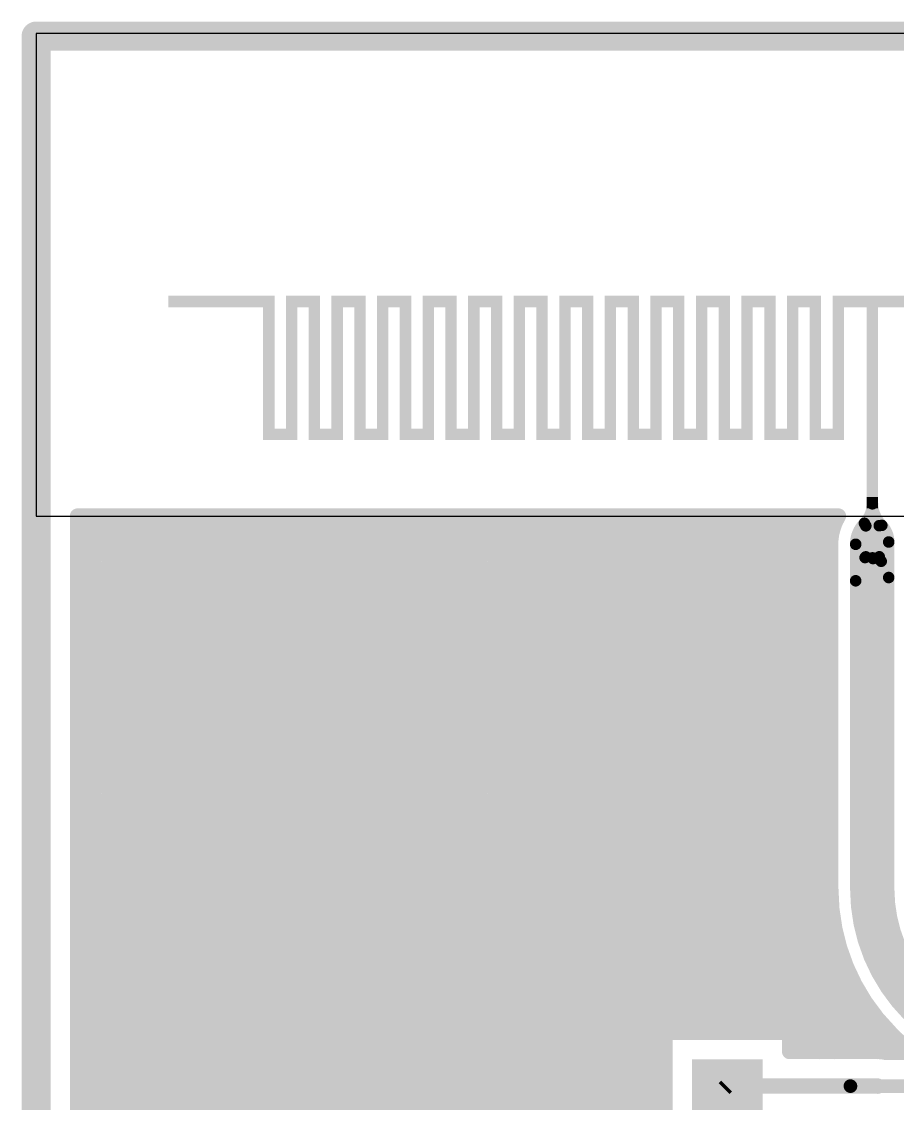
# Model space of a CAD drawing. Header units: inches. Extents: x 0 to 226, y 0 to 70.
# Drawn here: x 147.01 to 158.55, y 10.76 to 25.01 of the extents above; entities that cross this region are included whole.
import ezdxf

# ---------------------------------------------------------------- set-up
doc = ezdxf.new("R2010")
doc.units = ezdxf.units.IN
for name, color, linetype in [('Keep-Out Layer', 6, 'Continuous'), ('Multi-Layer', 9, 'Continuous'), ('Top Layer', 1, 'Continuous')]:
    doc.layers.add(name, color=color, linetype=linetype)

msp = doc.modelspace()

# ---------------------------------------------------------------- hatches: boundary and pattern name
at = {"layer": 'Top Layer'}
for points in [[(150.343, 21.4), (148.943, 21.4), (148.943, 21.25), (150.343, 21.25)], [(150.343, 21.4), (150.193, 21.4), (150.193, 19.5), (150.343, 19.5)], [(150.643, 21.4), (150.493, 21.4), (150.493, 19.5), (150.643, 19.5)], [(150.943, 21.4), (150.493, 21.4), (150.493, 21.25), (150.943, 21.25)], [(150.943, 21.4), (150.793, 21.4), (150.793, 19.5), (150.943, 19.5)], [(151.243, 21.4), (151.093, 21.4), (151.093, 19.5), (151.243, 19.5)], [(151.543, 21.4), (151.093, 21.4), (151.093, 21.25), (151.543, 21.25)], [(151.543, 21.4), (151.393, 21.4), (151.393, 19.5), (151.543, 19.5)], [(151.843, 21.4), (151.693, 21.4), (151.693, 19.5), (151.843, 19.5)], [(152.143, 21.4), (151.693, 21.4), (151.693, 21.25), (152.143, 21.25)], [(152.143, 21.4), (151.993, 21.4), (151.993, 19.5), (152.143, 19.5)], [(152.443, 21.4), (152.293, 21.4), (152.293, 19.5), (152.443, 19.5)], [(152.743, 21.4), (152.293, 21.4), (152.293, 21.25), (152.743, 21.25)], [(152.743, 21.4), (152.593, 21.4), (152.593, 19.5), (152.743, 19.5)], [(153.043, 21.4), (152.893, 21.4), (152.893, 19.5), (153.043, 19.5)], [(153.343, 21.4), (152.893, 21.4), (152.893, 21.25), (153.343, 21.25)], [(153.343, 21.4), (153.193, 21.4), (153.193, 19.5), (153.343, 19.5)], [(153.643, 21.4), (153.493, 21.4), (153.493, 19.5), (153.643, 19.5)], [(153.943, 21.4), (153.493, 21.4), (153.493, 21.25), (153.943, 21.25)], [(153.943, 21.4), (153.793, 21.4), (153.793, 19.5), (153.943, 19.5)], [(154.243, 21.4), (154.093, 21.4), (154.093, 19.5), (154.243, 19.5)], [(154.543, 21.4), (154.093, 21.4), (154.093, 21.25), (154.543, 21.25)], [(154.543, 21.4), (154.393, 21.4), (154.393, 19.5), (154.543, 19.5)], [(154.843, 21.4), (154.693, 21.4), (154.693, 19.5), (154.843, 19.5)], [(155.143, 21.4), (154.693, 21.4), (154.693, 21.25), (155.143, 21.25)], [(155.143, 21.4), (154.993, 21.4), (154.993, 19.5), (155.143, 19.5)], [(155.443, 21.4), (155.293, 21.4), (155.293, 19.5), (155.443, 19.5)], [(155.743, 21.4), (155.293, 21.4), (155.293, 21.25), (155.743, 21.25)], [(155.743, 21.4), (155.593, 21.4), (155.593, 19.5), (155.743, 19.5)], [(156.043, 21.4), (155.893, 21.4), (155.893, 19.5), (156.043, 19.5)], [(156.343, 21.4), (155.893, 21.4), (155.893, 21.25), (156.343, 21.25)], [(156.343, 21.4), (156.193, 21.4), (156.193, 19.5), (156.343, 19.5)], [(156.943, 21.4), (156.493, 21.4), (156.493, 21.25), (156.943, 21.25)], [(156.643, 21.4), (156.493, 21.4), (156.493, 19.5), (156.643, 19.5)], [(156.943, 21.4), (156.793, 21.4), (156.793, 19.5), (156.943, 19.5)], [(157.543, 21.4), (157.093, 21.4), (157.093, 21.25), (157.543, 21.25)], [(157.243, 21.4), (157.093, 21.4), (157.093, 19.5), (157.243, 19.5)], [(157.543, 21.4), (157.393, 21.4), (157.393, 19.5), (157.543, 19.5)], [(158.143, 21.4), (157.693, 21.4), (157.693, 21.25), (158.143, 21.25)], [(157.843, 21.4), (157.693, 21.4), (157.693, 19.5), (157.843, 19.5)], [(158.893, 21.25), (158.893, 21.4), (158.143, 21.4), (158.143, 21.25)], [(158.293, 21.4), (158.143, 21.4), (158.143, 18.6), (158.293, 18.6)], [(150.643, 19.65), (150.193, 19.65), (150.193, 19.5), (150.643, 19.5)], [(151.243, 19.65), (150.793, 19.65), (150.793, 19.5), (151.243, 19.5)], [(151.843, 19.65), (151.393, 19.65), (151.393, 19.5), (151.843, 19.5)], [(152.443, 19.65), (151.993, 19.65), (151.993, 19.5), (152.443, 19.5)], [(153.043, 19.65), (152.593, 19.65), (152.593, 19.5), (153.043, 19.5)], [(153.643, 19.65), (153.193, 19.65), (153.193, 19.5), (153.643, 19.5)], [(154.243, 19.65), (153.793, 19.65), (153.793, 19.5), (154.243, 19.5)], [(154.843, 19.65), (154.393, 19.65), (154.393, 19.5), (154.843, 19.5)], [(155.443, 19.65), (154.993, 19.65), (154.993, 19.5), (155.443, 19.5)], [(156.043, 19.65), (155.593, 19.65), (155.593, 19.5), (156.043, 19.5)], [(156.643, 19.65), (156.193, 19.65), (156.193, 19.5), (156.643, 19.5)], [(157.243, 19.65), (156.793, 19.65), (156.793, 19.5), (157.243, 19.5)], [(157.843, 19.65), (157.393, 19.65), (157.393, 19.5), (157.843, 19.5)]]:
    msp.add_hatch(color=1, dxfattribs=at).paths.add_polyline_path(points)

# ---------------------------------------------------------------- linework, layer by layer
at = {"layer": 'Keep-Out Layer'}
for points in [[(147.203, 24.822, 0.381, 0.381, 0), (166.643, 24.822, 0.381, 0.381, 0)], [(147.203, -0.008, 0.381, 0.381, 0), (147.203, 24.822, 0.381, 0.381, 0)]]:
    msp.add_lwpolyline(points, format="xyseb", dxfattribs=at)
msp.add_lwpolyline([(147.107, 24.822, 0.191, 0.191, 1), (147.298, 24.822, 0.191, 0.191, 1)], format="xyseb", close=True, dxfattribs=at)
msp.add_lwpolyline([(147.107, 24.822, 0.191, 0.191, 1), (147.298, 24.822, 0.191, 0.191, 1)], format="xyseb", close=True, dxfattribs=at)
at = {"layer": 'Multi-Layer'}
for p, q in [((166.643, 24.856), (147.203, 24.856)), ((147.203, 24.856), (147.203, 18.498)), ((147.203, 18.498), (166.643, 18.498))]:
    msp.add_line(p, q, dxfattribs=at)
at = {"layer": 'Top Layer'}
for points in [[(158.218, 18.66, 0.152, 0.152, -0.198912), (158.113, 18.404, 0.152, 0.152, 0)], [(158.218, 18.66, 0.152, 0.152, 0), (158.218, 18.675, 0.152, 0.152, 0)], [(158.342, 18.376, 0.152, 0.152, -0.198912), (158.218, 18.675, 0.152, 0.152, 0)], [(158.218, 17.948, 0.152, 0.152, 0), (158.218, 18.66, 0.152, 0.152, 0)], [(147.749, 18.498, 0.203, 0.203, 0), (157.77, 18.498, 0.203, 0.203, 0)], [(147.749, 0.538, 0.203, 0.203, 0), (147.749, 18.498, 0.203, 0.203, 0)], [(147.763, 0.538, 0.203, 0.203, 0), (147.763, 18.498, 0.203, 0.203, 0)], [(147.966, 0.538, 0.203, 0.203, 0), (147.966, 18.498, 0.203, 0.203, 0)], [(148.17, 0.538, 0.203, 0.203, 0), (148.17, 18.498, 0.203, 0.203, 0)], [(148.373, 0.538, 0.203, 0.203, 0), (148.373, 18.498, 0.203, 0.203, 0)], [(148.576, 0.538, 0.203, 0.203, 0), (148.576, 18.498, 0.203, 0.203, 0)], [(148.779, 0.538, 0.203, 0.203, 0), (148.779, 18.498, 0.203, 0.203, 0)], [(148.982, 0.538, 0.203, 0.203, 0), (148.982, 18.498, 0.203, 0.203, 0)], [(149.186, 0.538, 0.203, 0.203, 0), (149.186, 18.498, 0.203, 0.203, 0)], [(149.389, 0.538, 0.203, 0.203, 0), (149.389, 18.498, 0.203, 0.203, 0)], [(149.592, 0.538, 0.203, 0.203, 0), (149.592, 18.498, 0.203, 0.203, 0)], [(149.795, 0.538, 0.203, 0.203, 0), (149.795, 18.498, 0.203, 0.203, 0)], [(149.998, 0.538, 0.203, 0.203, 0), (149.998, 18.498, 0.203, 0.203, 0)], [(150.202, 0.538, 0.203, 0.203, 0), (150.202, 18.498, 0.203, 0.203, 0)], [(150.405, 0.538, 0.203, 0.203, 0), (150.405, 18.498, 0.203, 0.203, 0)], [(150.608, 0.538, 0.203, 0.203, 0), (150.608, 18.498, 0.203, 0.203, 0)], [(150.811, 0.538, 0.203, 0.203, 0), (150.811, 18.498, 0.203, 0.203, 0)], [(151.014, 0.538, 0.203, 0.203, 0), (151.014, 18.498, 0.203, 0.203, 0)], [(151.218, 0.538, 0.203, 0.203, 0), (151.218, 18.498, 0.203, 0.203, 0)], [(151.421, 0.538, 0.203, 0.203, 0), (151.421, 18.498, 0.203, 0.203, 0)], [(151.624, 0.538, 0.203, 0.203, 0), (151.624, 18.498, 0.203, 0.203, 0)], [(151.827, 0.538, 0.203, 0.203, 0), (151.827, 18.498, 0.203, 0.203, 0)], [(152.03, 0.538, 0.203, 0.203, 0), (152.03, 18.498, 0.203, 0.203, 0)], [(152.234, 0.538, 0.203, 0.203, 0), (152.234, 18.498, 0.203, 0.203, 0)], [(152.437, 0.538, 0.203, 0.203, 0), (152.437, 18.498, 0.203, 0.203, 0)], [(152.64, 0.538, 0.203, 0.203, 0), (152.64, 18.498, 0.203, 0.203, 0)], [(152.843, 0.538, 0.203, 0.203, 0), (152.843, 18.498, 0.203, 0.203, 0)], [(153.046, 0.538, 0.203, 0.203, 0), (153.046, 18.498, 0.203, 0.203, 0)], [(153.25, 0.538, 0.203, 0.203, 0), (153.25, 18.498, 0.203, 0.203, 0)], [(153.453, 0.538, 0.203, 0.203, 0), (153.453, 18.498, 0.203, 0.203, 0)], [(153.656, 4.89, 0.203, 0.203, 0), (153.656, 18.498, 0.203, 0.203, 0)], [(153.859, 4.89, 0.203, 0.203, 0), (153.859, 18.498, 0.203, 0.203, 0)], [(154.062, 5.252, 0.203, 0.203, 0), (154.062, 18.498, 0.203, 0.203, 0)], [(154.266, 5.459, 0.203, 0.203, 0), (154.266, 18.498, 0.203, 0.203, 0)], [(154.469, 5.662, 0.203, 0.203, 0), (154.469, 18.498, 0.203, 0.203, 0)], [(154.672, 5.865, 0.203, 0.203, 0), (154.672, 18.498, 0.203, 0.203, 0)], [(154.875, 6.068, 0.203, 0.203, 0), (154.875, 18.498, 0.203, 0.203, 0)], [(155.078, 6.272, 0.203, 0.203, 0), (155.078, 18.498, 0.203, 0.203, 0)], [(155.282, 6.475, 0.203, 0.203, 0), (155.282, 18.498, 0.203, 0.203, 0)], [(155.485, 6.678, 0.203, 0.203, 0), (155.485, 18.498, 0.203, 0.203, 0)], [(155.688, 11.697, 0.203, 0.203, 0), (155.688, 18.498, 0.203, 0.203, 0)], [(155.891, 11.697, 0.203, 0.203, 0), (155.891, 18.498, 0.203, 0.203, 0)], [(156.094, 11.697, 0.203, 0.203, 0), (156.094, 18.498, 0.203, 0.203, 0)], [(156.298, 11.697, 0.203, 0.203, 0), (156.298, 18.498, 0.203, 0.203, 0)], [(156.501, 11.697, 0.203, 0.203, 0), (156.501, 18.498, 0.203, 0.203, 0)], [(156.704, 11.697, 0.203, 0.203, 0), (156.704, 18.498, 0.203, 0.203, 0)], [(156.907, 11.697, 0.203, 0.203, 0), (156.907, 18.498, 0.203, 0.203, 0)], [(157.11, 11.697, 0.203, 0.203, 0), (157.11, 18.498, 0.203, 0.203, 0)], [(157.314, 11.446, 0.203, 0.203, 0), (157.314, 18.498, 0.203, 0.203, 0)], [(157.517, 11.446, 0.203, 0.203, 0), (157.517, 18.498, 0.203, 0.203, 0)], [(157.668, 18.127, 0.203, 0.203, -0.135623), (157.77, 18.498, 0.203, 0.203, 0)], [(157.72, 18.397, 0.203, 0.203, 0), (157.72, 18.498, 0.203, 0.203, 0)], [(147.749, 18.404, 0.203, 0.203, 0), (157.723, 18.404, 0.203, 0.203, 0)], [(157.998, 18.127, 0.152, 0.152, -0.198912), (158.113, 18.404, 0.152, 0.152, 0)], [(158.131, 17.961, 0.152, 0.152, 0), (158.131, 18.37, 0.152, 0.152, 0)], [(158.309, 17.962, 0.152, 0.152, 0), (158.309, 18.372, 0.152, 0.152, 0)], [(158.342, 18.376, 0.152, 0.152, -0.198912), (158.433, 18.157, 0.152, 0.152, 0)], [(147.749, 18.201, 0.203, 0.203, 0), (157.671, 18.201, 0.203, 0.203, 0)], [(147.749, 17.998, 0.203, 0.203, 0), (157.668, 17.998, 0.203, 0.203, 0)], [(157.668, 17.646, 0.203, 0.203, 0), (157.668, 18.127, 0.203, 0.203, 0)], [(157.998, 17.646, 0.152, 0.152, 0), (157.998, 18.127, 0.152, 0.152, 0)], [(158.216, 13.591, 0.584, 0.584, 0), (158.216, 17.909, 0.584, 0.584, 0)], [(158.433, 17.689, 0.152, 0.152, 0), (158.433, 18.157, 0.152, 0.152, 0)], [(158.122, 17.952, 0.152, 0.152, 0), (158.131, 17.961, 0.152, 0.152, 0)], [(158.218, 17.948, 0.152, 0.152, 0), (158.227, 17.939, 0.152, 0.152, 0)], [(158.334, 17.903, 0.152, 0.152, -0.198912), (158.309, 17.962, 0.152, 0.152, 0)], [(147.749, 17.794, 0.203, 0.203, 0), (157.668, 17.794, 0.203, 0.203, 0)], [(147.749, 17.591, 0.203, 0.203, 0), (157.67, 17.591, 0.203, 0.203, 0)], [(157.67, 13.591, 0.203, 0.203, 0), (157.67, 17.612, 0.203, 0.203, 0)], [(147.749, 17.388, 0.203, 0.203, 0), (157.67, 17.388, 0.203, 0.203, 0)], [(147.749, 17.185, 0.203, 0.203, 0), (157.67, 17.185, 0.203, 0.203, 0)], [(147.749, 16.982, 0.203, 0.203, 0), (157.67, 16.982, 0.203, 0.203, 0)], [(147.749, 16.778, 0.203, 0.203, 0), (157.67, 16.778, 0.203, 0.203, 0)], [(147.749, 16.575, 0.203, 0.203, 0), (157.67, 16.575, 0.203, 0.203, 0)], [(147.749, 16.372, 0.203, 0.203, 0), (157.67, 16.372, 0.203, 0.203, 0)], [(147.749, 16.169, 0.203, 0.203, 0), (157.67, 16.169, 0.203, 0.203, 0)], [(147.749, 15.966, 0.203, 0.203, 0), (157.67, 15.966, 0.203, 0.203, 0)], [(147.749, 15.762, 0.203, 0.203, 0), (157.67, 15.762, 0.203, 0.203, 0)], [(147.749, 15.559, 0.203, 0.203, 0), (157.67, 15.559, 0.203, 0.203, 0)], [(147.749, 15.356, 0.203, 0.203, 0), (157.67, 15.356, 0.203, 0.203, 0)], [(147.749, 15.153, 0.203, 0.203, 0), (157.67, 15.153, 0.203, 0.203, 0)], [(147.749, 14.95, 0.203, 0.203, 0), (157.67, 14.95, 0.203, 0.203, 0)], [(147.749, 14.746, 0.203, 0.203, 0), (157.67, 14.746, 0.203, 0.203, 0)], [(147.749, 14.543, 0.203, 0.203, 0), (157.67, 14.543, 0.203, 0.203, 0)], [(147.749, 14.34, 0.203, 0.203, 0), (157.67, 14.34, 0.203, 0.203, 0)], [(147.749, 14.137, 0.203, 0.203, 0), (157.67, 14.137, 0.203, 0.203, 0)], [(147.749, 13.934, 0.203, 0.203, 0), (157.67, 13.934, 0.203, 0.203, 0)], [(147.749, 13.73, 0.203, 0.203, 0), (157.67, 13.73, 0.203, 0.203, 0)], [(158.846, 12.07, 0.584, 0.584, -0.198912), (158.216, 13.591, 0.584, 0.584, 0)], [(158.46, 11.684, 0.203, 0.203, -0.198912), (157.67, 13.591, 0.203, 0.203, 0)], [(147.749, 13.527, 0.203, 0.203, 0), (157.67, 13.527, 0.203, 0.203, 0)], [(147.749, 13.324, 0.203, 0.203, 0), (157.683, 13.324, 0.203, 0.203, 0)], [(147.749, 13.121, 0.203, 0.203, 0), (157.711, 13.121, 0.203, 0.203, 0)], [(157.72, 11.446, 0.203, 0.203, 0), (157.72, 13.071, 0.203, 0.203, 0)], [(147.749, 12.918, 0.203, 0.203, 0), (157.755, 12.918, 0.203, 0.203, 0)], [(147.749, 12.714, 0.203, 0.203, 0), (157.816, 12.714, 0.203, 0.203, 0)], [(147.749, 12.511, 0.203, 0.203, 0), (157.895, 12.511, 0.203, 0.203, 0)], [(157.923, 11.446, 0.203, 0.203, 0), (157.923, 12.449, 0.203, 0.203, 0)], [(147.749, 12.308, 0.203, 0.203, 0), (157.994, 12.308, 0.203, 0.203, 0)], [(147.749, 12.105, 0.203, 0.203, 0), (158.116, 12.105, 0.203, 0.203, 0)], [(158.126, 11.446, 0.203, 0.203, 0), (158.126, 12.089, 0.203, 0.203, 0)], [(147.749, 11.902, 0.203, 0.203, 0), (158.264, 11.902, 0.203, 0.203, 0)], [(158.33, 11.445, 0.203, 0.203, 0), (158.33, 11.823, 0.203, 0.203, 0)], [(147.749, 11.698, 0.203, 0.203, 0), (158.445, 11.698, 0.203, 0.203, 0)], [(155.487, 11.697, 0.203, 0.203, 0), (157.128, 11.697, 0.203, 0.203, 0)], [(155.487, 10.006, 0.203, 0.203, 0), (155.487, 11.697, 0.203, 0.203, 0)], [(157.128, 11.446, 0.203, 0.203, 0), (157.128, 11.697, 0.203, 0.203, 0)], [(158.46, 11.684, 0.203, 0.203, 0), (158.521, 11.623, 0.203, 0.203, 0)], [(158.533, 11.435, 0.203, 0.203, 0), (158.533, 11.611, 0.203, 0.203, 0)], [(158.556, 11.591, 0.203, 0.203, 0), (158.716, 11.43, 0.203, 0.203, 0)], [(147.749, 11.495, 0.203, 0.203, 0), (155.487, 11.495, 0.203, 0.203, 0)], [(157.128, 11.495, 0.203, 0.203, 0), (158.651, 11.495, 0.203, 0.203, 0)], [(157.128, 11.446, 0.203, 0.203, 0), (158.289, 11.446, 0.203, 0.203, 0)], [(158.289, 11.446, 0.203, 0.203, -0.056496), (158.392, 11.435, 0.203, 0.203, 0)], [(158.392, 11.435, 0.203, 0.203, 0), (158.649, 11.435, 0.203, 0.203, 0)], [(147.749, 11.292, 0.203, 0.203, 0), (155.487, 11.292, 0.203, 0.203, 0)], [(147.749, 11.089, 0.203, 0.203, 0), (155.487, 11.089, 0.203, 0.203, 0)], [(147.749, 10.886, 0.203, 0.203, 0), (155.487, 10.886, 0.203, 0.203, 0)], [(156.307, 8.931, 0.508, 0.508, 0), (156.307, 10.852, 0.508, 0.508, 0)], [(156.265, 10.957, 0.203, 0.203, 0), (156.297, 10.989, 0.203, 0.203, 0)], [(156.297, 10.989, 0.203, 0.203, 0), (158.289, 10.989, 0.203, 0.203, 0)], [(158.649, 10.989, 0.18, 0.18, 0), (157.929, 10.989, 0.18, 0.18, 0)], [(147.749, 10.682, 0.203, 0.203, 0), (155.487, 10.682, 0.203, 0.203, 0)]]:
    msp.add_lwpolyline(points, format="xyseb", dxfattribs=at)
for points in [[(158.18, 18.675, 0.0762, 0.0762, 1), (158.256, 18.675, 0.0762, 0.0762, 1)], [(158.18, 18.675, 0.0762, 0.0762, 1), (158.256, 18.675, 0.0762, 0.0762, 1)], [(158.18, 18.66, 0.0762, 0.0762, 1), (158.256, 18.66, 0.0762, 0.0762, 1)], [(158.18, 18.66, 0.0762, 0.0762, 1), (158.256, 18.66, 0.0762, 0.0762, 1)], [(158.18, 18.66, 0.0762, 0.0762, 1), (158.256, 18.66, 0.0762, 0.0762, 1)], [(147.698, 18.498, 0.102, 0.102, 1), (147.799, 18.498, 0.102, 0.102, 1)], [(147.698, 18.498, 0.102, 0.102, 1), (147.799, 18.498, 0.102, 0.102, 1)], [(147.712, 18.498, 0.102, 0.102, 1), (147.814, 18.498, 0.102, 0.102, 1)], [(147.885, 18.275, 0.305, 0.305, 1), (148.19, 18.275, 0.305, 0.305, 1)], [(147.916, 18.498, 0.102, 0.102, 1), (148.017, 18.498, 0.102, 0.102, 1)], [(148.119, 18.498, 0.102, 0.102, 1), (148.22, 18.498, 0.102, 0.102, 1)], [(148.322, 18.498, 0.102, 0.102, 1), (148.424, 18.498, 0.102, 0.102, 1)], [(148.525, 18.498, 0.102, 0.102, 1), (148.627, 18.498, 0.102, 0.102, 1)], [(148.736, 18.275, 0.305, 0.305, 1), (149.041, 18.275, 0.305, 0.305, 1)], [(148.728, 18.498, 0.102, 0.102, 1), (148.83, 18.498, 0.102, 0.102, 1)], [(148.932, 18.498, 0.102, 0.102, 1), (149.033, 18.498, 0.102, 0.102, 1)], [(149.135, 18.498, 0.102, 0.102, 1), (149.236, 18.498, 0.102, 0.102, 1)], [(149.338, 18.498, 0.102, 0.102, 1), (149.44, 18.498, 0.102, 0.102, 1)], [(149.587, 18.275, 0.305, 0.305, 1), (149.892, 18.275, 0.305, 0.305, 1)], [(149.541, 18.498, 0.102, 0.102, 1), (149.643, 18.498, 0.102, 0.102, 1)], [(149.744, 18.498, 0.102, 0.102, 1), (149.846, 18.498, 0.102, 0.102, 1)], [(149.948, 18.498, 0.102, 0.102, 1), (150.049, 18.498, 0.102, 0.102, 1)], [(150.151, 18.498, 0.102, 0.102, 1), (150.252, 18.498, 0.102, 0.102, 1)], [(150.438, 18.275, 0.305, 0.305, 1), (150.743, 18.275, 0.305, 0.305, 1)], [(150.354, 18.498, 0.102, 0.102, 1), (150.456, 18.498, 0.102, 0.102, 1)], [(150.557, 18.498, 0.102, 0.102, 1), (150.659, 18.498, 0.102, 0.102, 1)], [(150.76, 18.498, 0.102, 0.102, 1), (150.862, 18.498, 0.102, 0.102, 1)], [(150.964, 18.498, 0.102, 0.102, 1), (151.065, 18.498, 0.102, 0.102, 1)], [(151.167, 18.498, 0.102, 0.102, 1), (151.268, 18.498, 0.102, 0.102, 1)], [(151.274, 18.263, 0.305, 0.305, 1), (151.579, 18.263, 0.305, 0.305, 1)], [(151.37, 18.498, 0.102, 0.102, 1), (151.472, 18.498, 0.102, 0.102, 1)], [(151.573, 18.498, 0.102, 0.102, 1), (151.675, 18.498, 0.102, 0.102, 1)], [(151.776, 18.498, 0.102, 0.102, 1), (151.878, 18.498, 0.102, 0.102, 1)], [(151.98, 18.498, 0.102, 0.102, 1), (152.081, 18.498, 0.102, 0.102, 1)], [(152.125, 18.263, 0.305, 0.305, 1), (152.43, 18.263, 0.305, 0.305, 1)], [(152.183, 18.498, 0.102, 0.102, 1), (152.284, 18.498, 0.102, 0.102, 1)], [(152.386, 18.498, 0.102, 0.102, 1), (152.488, 18.498, 0.102, 0.102, 1)], [(152.589, 18.498, 0.102, 0.102, 1), (152.691, 18.498, 0.102, 0.102, 1)], [(152.792, 18.498, 0.102, 0.102, 1), (152.894, 18.498, 0.102, 0.102, 1)], [(152.976, 18.263, 0.305, 0.305, 1), (153.281, 18.263, 0.305, 0.305, 1)], [(152.996, 18.498, 0.102, 0.102, 1), (153.097, 18.498, 0.102, 0.102, 1)], [(153.199, 18.498, 0.102, 0.102, 1), (153.3, 18.498, 0.102, 0.102, 1)], [(153.402, 18.498, 0.102, 0.102, 1), (153.504, 18.498, 0.102, 0.102, 1)], [(153.605, 18.498, 0.102, 0.102, 1), (153.707, 18.498, 0.102, 0.102, 1)], [(153.827, 18.263, 0.305, 0.305, 1), (154.132, 18.263, 0.305, 0.305, 1)], [(153.808, 18.498, 0.102, 0.102, 1), (153.91, 18.498, 0.102, 0.102, 1)], [(154.012, 18.498, 0.102, 0.102, 1), (154.113, 18.498, 0.102, 0.102, 1)], [(154.215, 18.498, 0.102, 0.102, 1), (154.316, 18.498, 0.102, 0.102, 1)], [(154.418, 18.498, 0.102, 0.102, 1), (154.52, 18.498, 0.102, 0.102, 1)], [(154.678, 18.263, 0.305, 0.305, 1), (154.983, 18.263, 0.305, 0.305, 1)], [(154.621, 18.498, 0.102, 0.102, 1), (154.723, 18.498, 0.102, 0.102, 1)], [(154.824, 18.498, 0.102, 0.102, 1), (154.926, 18.498, 0.102, 0.102, 1)], [(155.028, 18.498, 0.102, 0.102, 1), (155.129, 18.498, 0.102, 0.102, 1)], [(155.231, 18.498, 0.102, 0.102, 1), (155.332, 18.498, 0.102, 0.102, 1)], [(155.529, 18.263, 0.305, 0.305, 1), (155.834, 18.263, 0.305, 0.305, 1)], [(155.434, 18.498, 0.102, 0.102, 1), (155.536, 18.498, 0.102, 0.102, 1)], [(155.637, 18.498, 0.102, 0.102, 1), (155.739, 18.498, 0.102, 0.102, 1)], [(155.84, 18.498, 0.102, 0.102, 1), (155.942, 18.498, 0.102, 0.102, 1)], [(156.044, 18.498, 0.102, 0.102, 1), (156.145, 18.498, 0.102, 0.102, 1)], [(156.247, 18.498, 0.102, 0.102, 1), (156.348, 18.498, 0.102, 0.102, 1)], [(156.38, 18.263, 0.305, 0.305, 1), (156.685, 18.263, 0.305, 0.305, 1)], [(156.45, 18.498, 0.102, 0.102, 1), (156.552, 18.498, 0.102, 0.102, 1)], [(156.653, 18.498, 0.102, 0.102, 1), (156.755, 18.498, 0.102, 0.102, 1)], [(156.856, 18.498, 0.102, 0.102, 1), (156.958, 18.498, 0.102, 0.102, 1)], [(157.06, 18.498, 0.102, 0.102, 1), (157.161, 18.498, 0.102, 0.102, 1)], [(157.217, 18.251, 0.305, 0.305, 1), (157.521, 18.251, 0.305, 0.305, 1)], [(157.263, 18.498, 0.102, 0.102, 1), (157.364, 18.498, 0.102, 0.102, 1)], [(157.466, 18.498, 0.102, 0.102, 1), (157.568, 18.498, 0.102, 0.102, 1)], [(157.669, 18.498, 0.102, 0.102, 1), (157.771, 18.498, 0.102, 0.102, 1)], [(157.719, 18.498, 0.102, 0.102, 1), (157.821, 18.498, 0.102, 0.102, 1)], [(157.719, 18.498, 0.102, 0.102, 1), (157.821, 18.498, 0.102, 0.102, 1)], [(147.698, 18.404, 0.102, 0.102, 1), (147.799, 18.404, 0.102, 0.102, 1)], [(157.669, 18.397, 0.102, 0.102, 1), (157.771, 18.397, 0.102, 0.102, 1)], [(157.672, 18.404, 0.102, 0.102, 1), (157.774, 18.404, 0.102, 0.102, 1)], [(158.075, 18.404, 0.0762, 0.0762, 1), (158.151, 18.404, 0.0762, 0.0762, 1)], [(158.075, 18.404, 0.0762, 0.0762, 1), (158.151, 18.404, 0.0762, 0.0762, 1)], [(158.093, 18.37, 0.0762, 0.0762, 1), (158.169, 18.37, 0.0762, 0.0762, 1)], [(158.271, 18.372, 0.0762, 0.0762, 1), (158.347, 18.372, 0.0762, 0.0762, 1)], [(158.304, 18.376, 0.0762, 0.0762, 1), (158.38, 18.376, 0.0762, 0.0762, 1)], [(158.304, 18.376, 0.0762, 0.0762, 1), (158.38, 18.376, 0.0762, 0.0762, 1)], [(147.698, 18.201, 0.102, 0.102, 1), (147.799, 18.201, 0.102, 0.102, 1)], [(157.621, 18.201, 0.102, 0.102, 1), (157.722, 18.201, 0.102, 0.102, 1)], [(147.698, 17.998, 0.102, 0.102, 1), (147.799, 17.998, 0.102, 0.102, 1)], [(157.617, 18.127, 0.102, 0.102, 1), (157.719, 18.127, 0.102, 0.102, 1)], [(157.617, 18.127, 0.102, 0.102, 1), (157.719, 18.127, 0.102, 0.102, 1)], [(157.617, 17.998, 0.102, 0.102, 1), (157.719, 17.998, 0.102, 0.102, 1)], [(157.96, 18.127, 0.0762, 0.0762, 1), (158.036, 18.127, 0.0762, 0.0762, 1)], [(157.96, 18.127, 0.0762, 0.0762, 1), (158.036, 18.127, 0.0762, 0.0762, 1)], [(158.07, 17.909, 0.292, 0.292, 1), (158.362, 17.909, 0.292, 0.292, 1)], [(158.395, 18.157, 0.0762, 0.0762, 1), (158.471, 18.157, 0.0762, 0.0762, 1)], [(158.395, 18.157, 0.0762, 0.0762, 1), (158.471, 18.157, 0.0762, 0.0762, 1)], [(158.084, 17.952, 0.0762, 0.0762, 1), (158.16, 17.952, 0.0762, 0.0762, 1)], [(158.093, 17.961, 0.0762, 0.0762, 1), (158.169, 17.961, 0.0762, 0.0762, 1)], [(158.093, 17.961, 0.0762, 0.0762, 1), (158.169, 17.961, 0.0762, 0.0762, 1)], [(158.18, 17.948, 0.0762, 0.0762, 1), (158.256, 17.948, 0.0762, 0.0762, 1)], [(158.18, 17.948, 0.0762, 0.0762, 1), (158.256, 17.948, 0.0762, 0.0762, 1)], [(158.189, 17.939, 0.0762, 0.0762, 1), (158.265, 17.939, 0.0762, 0.0762, 1)], [(158.271, 17.962, 0.0762, 0.0762, 1), (158.347, 17.962, 0.0762, 0.0762, 1)], [(158.271, 17.962, 0.0762, 0.0762, 1), (158.347, 17.962, 0.0762, 0.0762, 1)], [(158.296, 17.903, 0.0762, 0.0762, 1), (158.372, 17.903, 0.0762, 0.0762, 1)], [(147.698, 17.794, 0.102, 0.102, 1), (147.799, 17.794, 0.102, 0.102, 1)], [(157.617, 17.794, 0.102, 0.102, 1), (157.719, 17.794, 0.102, 0.102, 1)], [(147.698, 17.591, 0.102, 0.102, 1), (147.799, 17.591, 0.102, 0.102, 1)], [(149.883, 17.318, 0.356, 0.356, 1), (150.239, 17.318, 0.356, 0.356, 1)], [(157.172, 17.416, 0.305, 0.305, 1), (157.477, 17.416, 0.305, 0.305, 1)], [(157.617, 17.646, 0.102, 0.102, 1), (157.719, 17.646, 0.102, 0.102, 1)], [(157.619, 17.612, 0.102, 0.102, 1), (157.72, 17.612, 0.102, 0.102, 1)], [(157.619, 17.591, 0.102, 0.102, 1), (157.72, 17.591, 0.102, 0.102, 1)], [(157.96, 17.646, 0.0762, 0.0762, 1), (158.036, 17.646, 0.0762, 0.0762, 1)], [(158.395, 17.689, 0.0762, 0.0762, 1), (158.471, 17.689, 0.0762, 0.0762, 1)], [(147.698, 17.388, 0.102, 0.102, 1), (147.799, 17.388, 0.102, 0.102, 1)], [(148.024, 17.181, 0.305, 0.305, 1), (148.328, 17.181, 0.305, 0.305, 1)], [(151.793, 17.122, 0.305, 0.305, 1), (152.098, 17.122, 0.305, 0.305, 1)], [(153.271, 17.093, 0.305, 0.305, 1), (153.576, 17.093, 0.305, 0.305, 1)], [(157.619, 17.388, 0.102, 0.102, 1), (157.72, 17.388, 0.102, 0.102, 1)], [(147.698, 17.185, 0.102, 0.102, 1), (147.799, 17.185, 0.102, 0.102, 1)], [(148.829, 16.965, 0.305, 0.305, 1), (149.133, 16.965, 0.305, 0.305, 1)], [(155.239, 16.967, 0.305, 0.305, 1), (155.544, 16.967, 0.305, 0.305, 1)], [(156.348, 16.984, 0.305, 0.305, 1), (156.653, 16.984, 0.305, 0.305, 1)], [(157.619, 17.185, 0.102, 0.102, 1), (157.72, 17.185, 0.102, 0.102, 1)], [(147.698, 16.982, 0.102, 0.102, 1), (147.799, 16.982, 0.102, 0.102, 1)], [(157.619, 16.982, 0.102, 0.102, 1), (157.72, 16.982, 0.102, 0.102, 1)], [(147.698, 16.778, 0.102, 0.102, 1), (147.799, 16.778, 0.102, 0.102, 1)], [(150.635, 16.651, 0.305, 0.305, 1), (150.94, 16.651, 0.305, 0.305, 1)], [(153.966, 16.534, 0.356, 0.356, 1), (154.322, 16.534, 0.356, 0.356, 1)], [(157.619, 16.778, 0.102, 0.102, 1), (157.72, 16.778, 0.102, 0.102, 1)], [(147.698, 16.575, 0.102, 0.102, 1), (147.799, 16.575, 0.102, 0.102, 1)], [(157.217, 16.51, 0.305, 0.305, 1), (157.521, 16.51, 0.305, 0.305, 1)], [(157.619, 16.575, 0.102, 0.102, 1), (157.72, 16.575, 0.102, 0.102, 1)], [(147.698, 16.372, 0.102, 0.102, 1), (147.799, 16.372, 0.102, 0.102, 1)], [(157.619, 16.372, 0.102, 0.102, 1), (157.72, 16.372, 0.102, 0.102, 1)], [(147.698, 16.169, 0.102, 0.102, 1), (147.799, 16.169, 0.102, 0.102, 1)], [(157.619, 16.169, 0.102, 0.102, 1), (157.72, 16.169, 0.102, 0.102, 1)], [(147.698, 15.966, 0.102, 0.102, 1), (147.799, 15.966, 0.102, 0.102, 1)], [(154.875, 15.767, 0.305, 0.305, 1), (155.18, 15.767, 0.305, 0.305, 1)], [(157.217, 15.708, 0.305, 0.305, 1), (157.521, 15.708, 0.305, 0.305, 1)], [(157.619, 15.966, 0.102, 0.102, 1), (157.72, 15.966, 0.102, 0.102, 1)], [(147.698, 15.762, 0.102, 0.102, 1), (147.799, 15.762, 0.102, 0.102, 1)], [(152.441, 15.61, 0.305, 0.305, 1), (152.746, 15.61, 0.305, 0.305, 1)], [(157.619, 15.762, 0.102, 0.102, 1), (157.72, 15.762, 0.102, 0.102, 1)], [(147.698, 15.559, 0.102, 0.102, 1), (147.799, 15.559, 0.102, 0.102, 1)], [(149.103, 15.355, 0.305, 0.305, 1), (149.408, 15.355, 0.305, 0.305, 1)], [(157.619, 15.559, 0.102, 0.102, 1), (157.72, 15.559, 0.102, 0.102, 1)], [(147.698, 15.356, 0.102, 0.102, 1), (147.799, 15.356, 0.102, 0.102, 1)], [(150.242, 15.159, 0.305, 0.305, 1), (150.547, 15.159, 0.305, 0.305, 1)], [(157.619, 15.356, 0.102, 0.102, 1), (157.72, 15.356, 0.102, 0.102, 1)], [(147.698, 15.153, 0.102, 0.102, 1), (147.799, 15.153, 0.102, 0.102, 1)], [(155.759, 15.021, 0.305, 0.305, 1), (156.064, 15.021, 0.305, 0.305, 1)], [(157.619, 15.153, 0.102, 0.102, 1), (157.72, 15.153, 0.102, 0.102, 1)], [(157.217, 14.906, 0.305, 0.305, 1), (157.521, 14.906, 0.305, 0.305, 1)], [(147.698, 14.95, 0.102, 0.102, 1), (147.799, 14.95, 0.102, 0.102, 1)], [(157.619, 14.95, 0.102, 0.102, 1), (157.72, 14.95, 0.102, 0.102, 1)], [(147.698, 14.746, 0.102, 0.102, 1), (147.799, 14.746, 0.102, 0.102, 1)], [(157.619, 14.746, 0.102, 0.102, 1), (157.72, 14.746, 0.102, 0.102, 1)], [(153.855, 14.373, 0.305, 0.305, 1), (154.159, 14.373, 0.305, 0.305, 1)], [(147.698, 14.543, 0.102, 0.102, 1), (147.799, 14.543, 0.102, 0.102, 1)], [(151.381, 14.275, 0.305, 0.305, 1), (151.686, 14.275, 0.305, 0.305, 1)], [(157.619, 14.543, 0.102, 0.102, 1), (157.72, 14.543, 0.102, 0.102, 1)], [(147.698, 14.34, 0.102, 0.102, 1), (147.799, 14.34, 0.102, 0.102, 1)], [(157.217, 14.104, 0.305, 0.305, 1), (157.521, 14.104, 0.305, 0.305, 1)], [(157.619, 14.34, 0.102, 0.102, 1), (157.72, 14.34, 0.102, 0.102, 1)], [(148.224, 13.981, 0.305, 0.305, 1), (148.529, 13.981, 0.305, 0.305, 1)], [(147.698, 14.137, 0.102, 0.102, 1), (147.799, 14.137, 0.102, 0.102, 1)], [(154.958, 13.871, 0.356, 0.356, 1), (155.313, 13.871, 0.356, 0.356, 1)], [(157.619, 14.137, 0.102, 0.102, 1), (157.72, 14.137, 0.102, 0.102, 1)], [(147.698, 13.934, 0.102, 0.102, 1), (147.799, 13.934, 0.102, 0.102, 1)], [(156.034, 13.765, 0.305, 0.305, 1), (156.339, 13.765, 0.305, 0.305, 1)], [(157.619, 13.934, 0.102, 0.102, 1), (157.72, 13.934, 0.102, 0.102, 1)], [(147.698, 13.73, 0.102, 0.102, 1), (147.799, 13.73, 0.102, 0.102, 1)], [(149.751, 13.627, 0.305, 0.305, 1), (150.056, 13.627, 0.305, 0.305, 1)], [(157.619, 13.73, 0.102, 0.102, 1), (157.72, 13.73, 0.102, 0.102, 1)], [(158.07, 13.591, 0.292, 0.292, 1), (158.362, 13.591, 0.292, 0.292, 1)], [(158.07, 13.591, 0.292, 0.292, 1), (158.362, 13.591, 0.292, 0.292, 1)], [(157.619, 13.591, 0.102, 0.102, 1), (157.72, 13.591, 0.102, 0.102, 1)], [(157.619, 13.591, 0.102, 0.102, 1), (157.72, 13.591, 0.102, 0.102, 1)], [(147.698, 13.527, 0.102, 0.102, 1), (147.799, 13.527, 0.102, 0.102, 1)], [(157.217, 13.303, 0.305, 0.305, 1), (157.521, 13.303, 0.305, 0.305, 1)], [(157.619, 13.527, 0.102, 0.102, 1), (157.721, 13.527, 0.102, 0.102, 1)], [(147.698, 13.324, 0.102, 0.102, 1), (147.799, 13.324, 0.102, 0.102, 1)], [(153.462, 13.117, 0.305, 0.305, 1), (153.767, 13.117, 0.305, 0.305, 1)], [(157.632, 13.324, 0.102, 0.102, 1), (157.734, 13.324, 0.102, 0.102, 1)], [(151.076, 12.985, 0.305, 0.305, 1), (151.381, 12.985, 0.305, 0.305, 1)], [(147.698, 13.121, 0.102, 0.102, 1), (147.799, 13.121, 0.102, 0.102, 1)], [(157.66, 13.121, 0.102, 0.102, 1), (157.762, 13.121, 0.102, 0.102, 1)], [(157.669, 13.071, 0.102, 0.102, 1), (157.771, 13.071, 0.102, 0.102, 1)], [(147.698, 12.918, 0.102, 0.102, 1), (147.799, 12.918, 0.102, 0.102, 1)], [(157.704, 12.918, 0.102, 0.102, 1), (157.806, 12.918, 0.102, 0.102, 1)], [(147.698, 12.714, 0.102, 0.102, 1), (147.799, 12.714, 0.102, 0.102, 1)], [(157.479, 12.501, 0.305, 0.305, 1), (157.784, 12.501, 0.305, 0.305, 1)], [(157.765, 12.714, 0.102, 0.102, 1), (157.867, 12.714, 0.102, 0.102, 1)], [(147.698, 12.511, 0.102, 0.102, 1), (147.799, 12.511, 0.102, 0.102, 1)], [(151.883, 12.313, 0.305, 0.305, 1), (152.188, 12.313, 0.305, 0.305, 1)], [(154.366, 12.273, 0.356, 0.356, 1), (154.721, 12.273, 0.356, 0.356, 1)], [(157.844, 12.511, 0.102, 0.102, 1), (157.946, 12.511, 0.102, 0.102, 1)], [(157.872, 12.449, 0.102, 0.102, 1), (157.974, 12.449, 0.102, 0.102, 1)], [(147.698, 12.308, 0.102, 0.102, 1), (147.799, 12.308, 0.102, 0.102, 1)], [(149.707, 12.119, 0.305, 0.305, 1), (150.011, 12.119, 0.305, 0.305, 1)], [(157.943, 12.308, 0.102, 0.102, 1), (158.045, 12.308, 0.102, 0.102, 1)], [(147.698, 12.105, 0.102, 0.102, 1), (147.799, 12.105, 0.102, 0.102, 1)], [(158.065, 12.105, 0.102, 0.102, 1), (158.167, 12.105, 0.102, 0.102, 1)], [(158.076, 12.089, 0.102, 0.102, 1), (158.177, 12.089, 0.102, 0.102, 1)], [(147.698, 11.902, 0.102, 0.102, 1), (147.799, 11.902, 0.102, 0.102, 1)], [(157.913, 11.699, 0.305, 0.305, 1), (158.218, 11.699, 0.305, 0.305, 1)], [(158.213, 11.902, 0.102, 0.102, 1), (158.315, 11.902, 0.102, 0.102, 1)], [(158.279, 11.823, 0.102, 0.102, 1), (158.38, 11.823, 0.102, 0.102, 1)], [(147.698, 11.698, 0.102, 0.102, 1), (147.799, 11.698, 0.102, 0.102, 1)], [(148.224, 11.465, 0.305, 0.305, 1), (148.529, 11.465, 0.305, 0.305, 1)], [(155.436, 11.697, 0.102, 0.102, 1), (155.537, 11.697, 0.102, 0.102, 1)], [(155.436, 11.697, 0.102, 0.102, 1), (155.537, 11.697, 0.102, 0.102, 1)], [(155.637, 11.697, 0.102, 0.102, 1), (155.739, 11.697, 0.102, 0.102, 1)], [(155.84, 11.697, 0.102, 0.102, 1), (155.942, 11.697, 0.102, 0.102, 1)], [(156.044, 11.697, 0.102, 0.102, 1), (156.145, 11.697, 0.102, 0.102, 1)], [(156.247, 11.697, 0.102, 0.102, 1), (156.348, 11.697, 0.102, 0.102, 1)], [(156.45, 11.697, 0.102, 0.102, 1), (156.552, 11.697, 0.102, 0.102, 1)], [(156.653, 11.697, 0.102, 0.102, 1), (156.755, 11.697, 0.102, 0.102, 1)], [(156.856, 11.697, 0.102, 0.102, 1), (156.958, 11.697, 0.102, 0.102, 1)], [(157.06, 11.697, 0.102, 0.102, 1), (157.161, 11.697, 0.102, 0.102, 1)], [(157.077, 11.697, 0.102, 0.102, 1), (157.179, 11.697, 0.102, 0.102, 1)], [(157.077, 11.697, 0.102, 0.102, 1), (157.179, 11.697, 0.102, 0.102, 1)], [(158.394, 11.698, 0.102, 0.102, 1), (158.496, 11.698, 0.102, 0.102, 1)], [(158.409, 11.684, 0.102, 0.102, 1), (158.51, 11.684, 0.102, 0.102, 1)], [(158.409, 11.684, 0.102, 0.102, 1), (158.51, 11.684, 0.102, 0.102, 1)], [(158.47, 11.623, 0.102, 0.102, 1), (158.571, 11.623, 0.102, 0.102, 1)], [(158.482, 11.611, 0.102, 0.102, 1), (158.584, 11.611, 0.102, 0.102, 1)], [(158.505, 11.591, 0.102, 0.102, 1), (158.606, 11.591, 0.102, 0.102, 1)], [(147.698, 11.495, 0.102, 0.102, 1), (147.799, 11.495, 0.102, 0.102, 1)], [(155.436, 11.495, 0.102, 0.102, 1), (155.537, 11.495, 0.102, 0.102, 1)], [(157.077, 11.495, 0.102, 0.102, 1), (157.179, 11.495, 0.102, 0.102, 1)], [(157.077, 11.446, 0.102, 0.102, 1), (157.179, 11.446, 0.102, 0.102, 1)], [(157.077, 11.446, 0.102, 0.102, 1), (157.179, 11.446, 0.102, 0.102, 1)], [(157.263, 11.446, 0.102, 0.102, 1), (157.364, 11.446, 0.102, 0.102, 1)], [(157.466, 11.446, 0.102, 0.102, 1), (157.568, 11.446, 0.102, 0.102, 1)], [(157.669, 11.446, 0.102, 0.102, 1), (157.771, 11.446, 0.102, 0.102, 1)], [(157.872, 11.446, 0.102, 0.102, 1), (157.974, 11.446, 0.102, 0.102, 1)], [(158.076, 11.446, 0.102, 0.102, 1), (158.177, 11.446, 0.102, 0.102, 1)], [(158.238, 11.446, 0.102, 0.102, 1), (158.34, 11.446, 0.102, 0.102, 1)], [(158.238, 11.446, 0.102, 0.102, 1), (158.34, 11.446, 0.102, 0.102, 1)], [(158.279, 11.445, 0.102, 0.102, 1), (158.38, 11.445, 0.102, 0.102, 1)], [(153.42, 11.139, 0.356, 0.356, 1), (153.776, 11.139, 0.356, 0.356, 1)], [(158.341, 11.435, 0.102, 0.102, 1), (158.442, 11.435, 0.102, 0.102, 1)], [(158.341, 11.435, 0.102, 0.102, 1), (158.442, 11.435, 0.102, 0.102, 1)], [(158.482, 11.435, 0.102, 0.102, 1), (158.584, 11.435, 0.102, 0.102, 1)], [(147.698, 11.292, 0.102, 0.102, 1), (147.799, 11.292, 0.102, 0.102, 1)], [(155.436, 11.292, 0.102, 0.102, 1), (155.537, 11.292, 0.102, 0.102, 1)], [(147.698, 11.089, 0.102, 0.102, 1), (147.799, 11.089, 0.102, 0.102, 1)], [(155.436, 11.089, 0.102, 0.102, 1), (155.537, 11.089, 0.102, 0.102, 1)], [(147.698, 10.886, 0.102, 0.102, 1), (147.799, 10.886, 0.102, 0.102, 1)], [(150.914, 10.679, 0.305, 0.305, 1), (151.218, 10.679, 0.305, 0.305, 1)], [(155.436, 10.886, 0.102, 0.102, 1), (155.537, 10.886, 0.102, 0.102, 1)], [(156.18, 10.852, 0.254, 0.254, 1), (156.434, 10.852, 0.254, 0.254, 1)], [(156.214, 10.957, 0.102, 0.102, 1), (156.315, 10.957, 0.102, 0.102, 1)], [(156.246, 10.989, 0.102, 0.102, 1), (156.348, 10.989, 0.102, 0.102, 1)], [(156.246, 10.989, 0.102, 0.102, 1), (156.348, 10.989, 0.102, 0.102, 1)], [(157.884, 10.989, 0.09, 0.09, 1), (157.974, 10.989, 0.09, 0.09, 1)], [(158.238, 10.989, 0.102, 0.102, 1), (158.34, 10.989, 0.102, 0.102, 1)], [(149.314, 10.611, 0.305, 0.305, 1), (149.619, 10.611, 0.305, 0.305, 1)], [(147.698, 10.682, 0.102, 0.102, 1), (147.799, 10.682, 0.102, 0.102, 1)], [(155.436, 10.682, 0.102, 0.102, 1), (155.537, 10.682, 0.102, 0.102, 1)]]:
    msp.add_lwpolyline(points, format="xyseb", close=True, dxfattribs=at)
for points in [[(158.293, 18.75), (158.143, 18.75), (158.293, 18.6), (158.143, 18.6)], [(155.232, 11.342), (154.302, 11.342), (155.232, 10.362), (154.302, 10.362)], [(156.772, 11.342), (155.842, 11.342), (156.772, 10.362), (155.842, 10.362)]]:
    msp.add_solid(points, dxfattribs=at)

doc.saveas('drawing.dxf')
